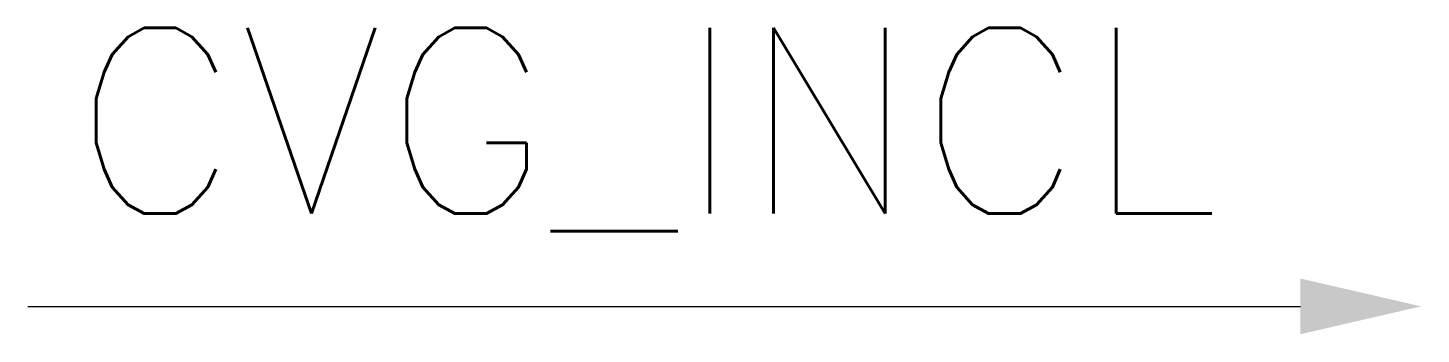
# Model space of a CAD drawing. Header units: millimetres. Extents: x 8.78 to 10.28, y 3.01 to 3.34.
import ezdxf
from ezdxf.enums import TextEntityAlignment as Align

# ---------------------------------------------------------------- set-up
doc = ezdxf.new("R2010")
doc.units = ezdxf.units.MM
doc.header["$LTSCALE"] = 0.5
doc.styles.add('r80', font='romans.shx')

msp = doc.modelspace()

# ---------------------------------------------------------------- hatches: boundary and pattern name
msp.add_hatch(color=256).paths.add_polyline_path([(10.1539, 3.0108), (10.2838, 3.0408), (10.1539, 3.0708)])

# ---------------------------------------------------------------- linework, layer by layer
msp.add_line((8.7849, 3.0408), (10.1539, 3.0408))

# ---------------------------------------------------------------- texts
at = {"style": 'r80'}
msp.add_attdef('CVG_INCL', text='', height=0.2, dxfattribs=at).set_placement((9.4499, 3.1408), align=Align.CENTER)

doc.saveas('drawing.dxf')
